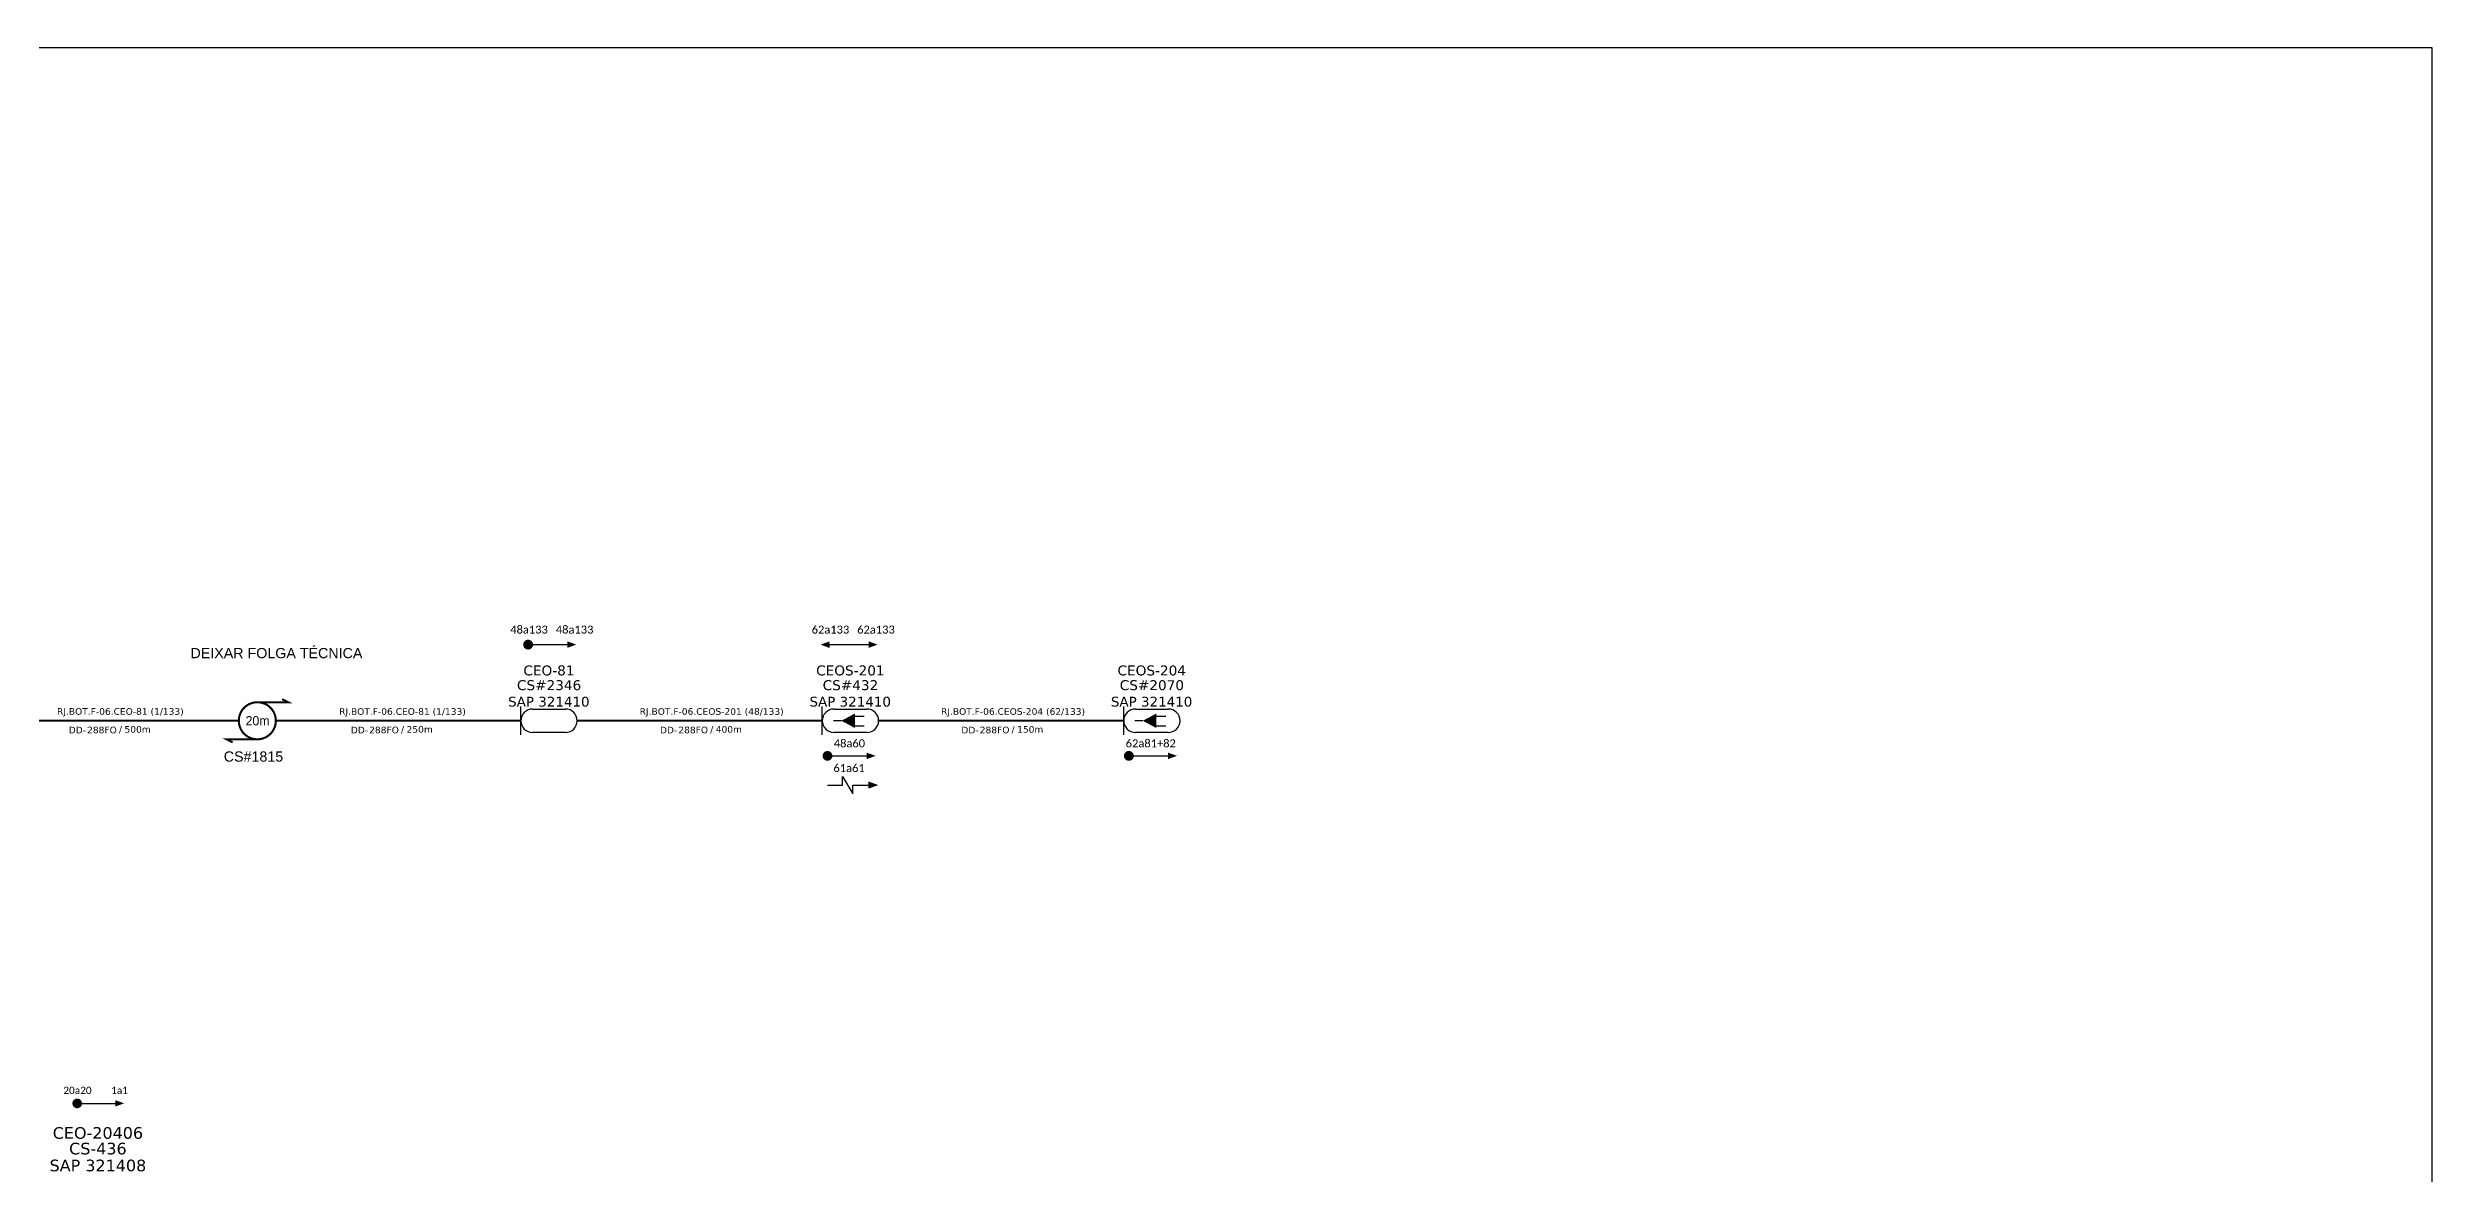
# Model space of a CAD drawing. Header units: metres. Extents: x -1286 to 457, y -500 to 94.
# Drawn here: x -939.4 to -445.1, y -139.1 to 94.2 of the extents above; entities that cross this region are included whole.
import ezdxf
from ezdxf.enums import TextEntityAlignment as Align

# ---------------------------------------------------------------- set-up
doc = ezdxf.new("R2010")
doc.units = ezdxf.units.M
for name, color, linetype in [('20.4-CEOS', 1, 'Continuous'), ('20.5-CABO AÉREO', 1, 'Continuous'), ('CEO', 1, 'Continuous'), ('SETA', 7, 'Continuous')]:
    doc.layers.add(name, color=color, linetype=linetype)
doc.layers.add('40.1-ETIQUETAS', color=1, linetype='Continuous', lineweight=20)
doc.styles.add('ARIAL', font='arial.ttf')
doc.styles.add('siredit', font='verdana.ttf')

# ---------------------------------------------------------------- blocks, each defined once
blk = doc.blocks.new('ETIQUETA_RS5F')
at = {"layer": '40.1-ETIQUETAS', "color": 0, "style": 'siredit'}
blk.add_text('/', height=1.5, dxfattribs=at).set_placement((1.58, -1.95), align=Align.MIDDLE_RIGHT)
for tag, p in [('ETIQUETA_R_SECUNDARIA', (1.21, 2.1)), ('ETIQUETA_R_PRIMARIA', (1.21, 4.1)), ('F_ATIVAS/F_MORTAS', (1.14, -4.24))]:
    blk.add_attdef(tag, text='', height=1.5, dxfattribs=at).set_placement(p, align=Align.MIDDLE_CENTER)
for tag, p in [('TIPO_CABO', (-6.58, -2.12)), ('CAP_CABO', (0.4, -2.09))]:
    blk.add_attdef(tag, text='', height=1.5, dxfattribs=at).set_placement(p, align=Align.MIDDLE_RIGHT)
blk.add_attdef('METROS', text='', height=1.5, dxfattribs=at).set_placement((2.14, -1.95), align=Align.MIDDLE_LEFT)
for tag, p in [('FUSÃO_1', (0.85, -8.39)), ('FUSÃO_2', (0.85, -10.6)), ('FUSÃO_3', (0.85, -12.93)), ('FUSÃO_4', (0.85, -15.14)), ('FUSÃO_5', (0.85, -17.16))]:
    blk.add_attdef(tag, text='', height=1.5, dxfattribs=at).set_placement(p, align=Align.CENTER)

msp = doc.modelspace()

# ---------------------------------------------------------------- linework, layer by layer
msp.add_lwpolyline([(-1286.07, -499.81), (-445.07, -499.81), (-445.07, 94.19), (-1286.07, 94.19)], close=True)
at = {"color": 7}
for points, const_width in [([(-840.35, -29.55, 1), (-839.33, -29.55, 1)], 1.02), ([(-895.98, -41.49, 1.000012), (-895.98, -49.17, 0.999978)], 0.427), ([(-778.28, -52.61, 1), (-777.27, -52.61, 1)], 1.02), ([(-715.8, -52.61, 1), (-714.78, -52.61, 1)], 1.02)]:
    msp.add_lwpolyline(points, format="xyb", close=True, dxfattribs=dict(at, const_width=const_width))
for points in [[(-839.84, -29.55), (-831.73, -29.55)], [(-777.36, -29.55), (-769.25, -29.55)], [(-777.78, -52.61), (-769.67, -52.61)], [(-715.29, -52.61), (-707.18, -52.61)], [(-774.67, -58.66), (-774.67, -56.86), (-772.52, -60.45), (-772.52, -58.66)]]:
    msp.add_lwpolyline(points, dxfattribs=at)
at = {"color": 7, "const_width": 0.4}
for points in [[(-895.98, -41.49), (-889.58, -41.49), (-890.86, -40.85)], [(-895.98, -49.17), (-902.38, -49.17), (-901.1, -49.81)]]:
    msp.add_lwpolyline(points, dxfattribs=at)
at = {"const_width": 0.999}
msp.add_lwpolyline([(-933.82, -124.65, 1), (-932.82, -124.65, 1)], format="xyb", close=True, dxfattribs=at)
at = {"layer": '20.4-CEOS', "color": 7}
for p, q in [((-838.91, -42.9), (-832.09, -42.9)), ((-832.09, -47.76), (-838.91, -47.76))]:
    msp.add_line(p, q, dxfattribs=at)
at = {"layer": '20.4-CEOS', "color": 8}
for p, q in [((-776.42, -42.9), (-769.6, -42.9)), ((-713.94, -42.9), (-707.12, -42.9)), ((-769.6, -47.76), (-776.42, -47.76)), ((-707.12, -47.76), (-713.94, -47.76))]:
    msp.add_line(p, q, dxfattribs=at)
at = {"layer": '20.4-CEOS', "color": 7}
msp.add_lwpolyline([(-841.34, -48.26), (-841.34, -42.4)], dxfattribs=at)
at = {"layer": '20.4-CEOS', "color": 8}
for points in [[(-778.86, -48.26), (-778.86, -42.4)], [(-772.21, -44.36), (-770.14, -44.36)], [(-716.37, -48.26), (-716.37, -42.4)], [(-709.72, -44.36), (-707.65, -44.36)], [(-774.9, -45.33), (-776.54, -45.33)], [(-772.21, -46.39), (-770.14, -46.39)], [(-712.41, -45.33), (-714.05, -45.33)], [(-709.72, -46.39), (-707.65, -46.39)]]:
    msp.add_lwpolyline(points, dxfattribs=at)
for points in [[(-774.9, -45.33, 0, 3, 0), (-772.08, -45.33, 3, 3, 0)], [(-712.41, -45.33, 0, 3, 0), (-709.6, -45.33, 3, 3, 0)]]:
    msp.add_lwpolyline(points, format="xyseb", dxfattribs=at)
at = {"layer": '20.4-CEOS', "color": 7}
for centre, start, end in [((-838.91, -45.33), 90, 270), ((-832.09, -45.33), 270, 90)]:
    msp.add_arc(centre, 2.43, start, end, dxfattribs=at)
at = {"layer": '20.4-CEOS', "color": 8}
for centre, start, end in [((-776.42, -45.33), 90, 270), ((-769.6, -45.33), 270, 90), ((-713.94, -45.33), 90, 270), ((-707.12, -45.33), 270, 90)]:
    msp.add_arc(centre, 2.43, start, end, dxfattribs=at)
at = {"layer": '20.5-CABO AÉREO', "color": 7, "ltscale": 8, "const_width": 0.406}
for points in [[(-950.62, -45.33), (-899.82, -45.33)], [(-892.14, -45.33), (-841.34, -45.33)], [(-829.66, -45.33), (-778.86, -45.33)], [(-767.17, -45.33), (-716.37, -45.33)]]:
    msp.add_lwpolyline(points, dxfattribs=at)
at = {"layer": 'SETA', "color": 7}
for points in [[(-777.78, -58.66), (-774.67, -58.66)], [(-772.52, -58.66), (-769.28, -58.66)]]:
    msp.add_lwpolyline(points, dxfattribs=at)
at = {"layer": 'SETA'}
msp.add_lwpolyline([(-933.32, -124.65), (-924.74, -124.65)], dxfattribs=at)
at = {"layer": 'SETA', "color": 7}
for points in [[(-831.73, -28.87), (-829.87, -29.54), (-831.73, -30.23)], [(-777.35, -30.23), (-779.22, -29.56), (-777.36, -28.87)], [(-769.25, -28.87), (-767.39, -29.54), (-769.24, -30.23)], [(-769.67, -51.93), (-767.81, -52.6), (-769.66, -53.29)], [(-707.19, -51.93), (-705.32, -52.6), (-707.18, -53.29)], [(-769.28, -57.91), (-767.23, -58.66), (-769.28, -59.4)]]:
    msp.add_solid(points, dxfattribs=at)
at = {"layer": 'SETA'}
msp.add_solid([(-925.42, -123.98), (-923.6, -124.64), (-925.42, -125.31)], dxfattribs=at)

# ---------------------------------------------------------------- block references
at = {"layer": '40.1-ETIQUETAS', "color": 7}
ref = msp.add_blockref('ETIQUETA_RS5F', (-925.48, -45.33), dxfattribs=dict(at, xscale=0.9144000000000057, yscale=0.9144000000000057, zscale=0.9144000000000057))
ref.add_attrib('ETIQUETA_R_SECUNDARIA', 'RJ.BOT.F-06.CEO-81 (1/133)', dxfattribs={"color": 0, "height": 1.3716, "style": 'siredit'}).set_placement((-924.37, -43.4), align=Align.MIDDLE_CENTER)
ref.add_attrib('TIPO_CABO', 'DD-', dxfattribs={"color": 0, "height": 1.372, "style": 'siredit'}).set_placement((-931.5, -47.26), align=Align.MIDDLE_RIGHT)
ref.add_attrib('CAP_CABO', '288FO', dxfattribs={"color": 0, "height": 1.372, "style": 'siredit'}).set_placement((-925.12, -47.24), align=Align.MIDDLE_RIGHT)
ref.add_attrib('METROS', '500m', dxfattribs={"color": 0, "height": 1.372, "style": 'siredit'}).set_placement((-923.52, -47.12), align=Align.MIDDLE_LEFT)
ref = msp.add_blockref('ETIQUETA_RS5F', (-867, -45.33), dxfattribs=dict(at, xscale=0.9144000000000057, yscale=0.9144000000000057, zscale=0.9144000000000057))
ref.add_attrib('ETIQUETA_R_SECUNDARIA', 'RJ.BOT.F-06.CEO-81 (1/133)', dxfattribs={"color": 0, "height": 1.3716, "style": 'siredit'}).set_placement((-865.89, -43.41), align=Align.MIDDLE_CENTER)
ref.add_attrib('TIPO_CABO', 'DD-', dxfattribs={"color": 0, "height": 1.372, "style": 'siredit'}).set_placement((-873.02, -47.26), align=Align.MIDDLE_RIGHT)
ref.add_attrib('CAP_CABO', '288FO', dxfattribs={"color": 0, "height": 1.372, "style": 'siredit'}).set_placement((-866.64, -47.24), align=Align.MIDDLE_RIGHT)
ref.add_attrib('METROS', '250m', dxfattribs={"color": 0, "height": 1.372, "style": 'siredit'}).set_placement((-865.04, -47.12), align=Align.MIDDLE_LEFT)
ref = msp.add_blockref('ETIQUETA_RS5F', (-802.9, -45.33), dxfattribs=dict(at, xscale=0.9144000000000057, yscale=0.9144000000000057, zscale=0.9144000000000057))
ref.add_attrib('ETIQUETA_R_SECUNDARIA', 'RJ.BOT.F-06.CEOS-201 (48/133)', dxfattribs={"color": 0, "height": 1.3716, "style": 'siredit'}).set_placement((-801.79, -43.41), align=Align.MIDDLE_CENTER)
ref.add_attrib('TIPO_CABO', 'DD-', dxfattribs={"color": 0, "height": 1.372, "style": 'siredit'}).set_placement((-808.92, -47.26), align=Align.MIDDLE_RIGHT)
ref.add_attrib('CAP_CABO', '288FO', dxfattribs={"color": 0, "height": 1.372, "style": 'siredit'}).set_placement((-802.54, -47.24), align=Align.MIDDLE_RIGHT)
ref.add_attrib('METROS', '400m', dxfattribs={"color": 0, "height": 1.372, "style": 'siredit'}).set_placement((-800.94, -47.12), align=Align.MIDDLE_LEFT)
ref = msp.add_blockref('ETIQUETA_RS5F', (-740.42, -45.33), dxfattribs=dict(at, xscale=0.9144000000000057, yscale=0.9144000000000057, zscale=0.9144000000000057))
ref.add_attrib('ETIQUETA_R_SECUNDARIA', 'RJ.BOT.F-06.CEOS-204 (62/133)', dxfattribs={"color": 0, "height": 1.3716, "style": 'siredit'}).set_placement((-739.31, -43.41), align=Align.MIDDLE_CENTER)
ref.add_attrib('TIPO_CABO', 'DD-', dxfattribs={"color": 0, "height": 1.372, "style": 'siredit'}).set_placement((-746.44, -47.26), align=Align.MIDDLE_RIGHT)
ref.add_attrib('CAP_CABO', '288FO', dxfattribs={"color": 0, "height": 1.372, "style": 'siredit'}).set_placement((-740.05, -47.24), align=Align.MIDDLE_RIGHT)
ref.add_attrib('METROS', '150m', dxfattribs={"color": 0, "height": 1.372, "style": 'siredit'}).set_placement((-738.46, -47.12), align=Align.MIDDLE_LEFT)

# ---------------------------------------------------------------- texts
at = {"color": 7, "style": 'ARIAL'}
for s, height, p in [('DEIXAR FOLGA TÉCNICA', 2.1168, (-909.84, -32.36)), ('CS#1815', 2.117, (-902.94, -53.8))]:
    msp.add_text(s, height=height, rotation=359.9867, dxfattribs=at).set_placement(p)
at = {"color": 7}
msp.add_text('20m', height=1.92, dxfattribs=at).set_placement((-898.42, -46.29))
at = {"char_height": 1.4978, "width": 25.3213, "attachment_point": 5}
for s, insert in [('\\C7;\\fCalibri|b0|i0|c0|p34;20a20', (-933.27, -121.95)), ('\\C7;\\fCalibri|b0|i0|c0|p34;1a1', (-924.55, -121.95))]:
    msp.add_mtext(s, dxfattribs=dict(at, insert=insert))
at = {"layer": '20.4-CEOS', "color": 7, "style": 'siredit'}
for s, height, p in [('CS#2346', 2.06, (-835.49, -37.95)), ('CS#432', 2.06, (-773.01, -37.95)), ('CS#2070', 2.06, (-710.52, -37.95)), ('SAP 321410', 2.032, (-835.54, -41.37)), ('SAP 321410', 2.032, (-773.06, -41.37)), ('SAP 321410', 2.032, (-710.58, -41.37))]:
    msp.add_text(s, height=height, dxfattribs=at).set_placement(p, align=Align.MIDDLE_CENTER)
at = {"layer": '20.4-CEOS', "color": 5, "style": 'siredit'}
for s, p in [('CEO-20406', (-929.03, -129.57)), ('CS-436', (-929.03, -132.81)), ('SAP 321408', (-929.03, -136.31))]:
    msp.add_text(s, height=2.413, rotation=0.0129, dxfattribs=at).set_placement(p, align=Align.TOP_CENTER)
at = {"layer": '40.1-ETIQUETAS', "color": 0, "char_height": 1.6591, "width": 28.341, "attachment_point": 5, "style": 'ARIAL'}
for s, insert in [('{\\fCalibri|b0|i0|c0|p34;48a133}', (-839.65, -26.44)), ('{\\fCalibri|b0|i0|c0|p34;48a133}', (-830.2, -26.44)), ('{\\fCalibri|b0|i0|c0|p34;62a133}', (-777.16, -26.44)), ('{\\fCalibri|b0|i0|c0|p34;62a133}', (-767.72, -26.44)), ('{\\fCalibri|b0|i0|c0|p34;48a60}', (-773.23, -50.02)), ('{\\fCalibri|b0|i0|c0|p34;62a81+\\C7;82}', (-710.75, -50.02)), ('{\\fCalibri|b0|i0|c0|p34;61a61}', (-773.3, -55.14))]:
    msp.add_mtext(s, dxfattribs=dict(at, insert=insert))
at = {"layer": 'CEO', "color": 7, "style": 'siredit'}
for s, p in [('CEO-81', (-835.52, -34.9)), ('CEOS-201', (-773.03, -34.9)), ('CEOS-204', (-710.55, -34.9))]:
    msp.add_text(s, height=2.06, dxfattribs=at).set_placement(p, align=Align.MIDDLE_CENTER)

doc.saveas('drawing.dxf')
